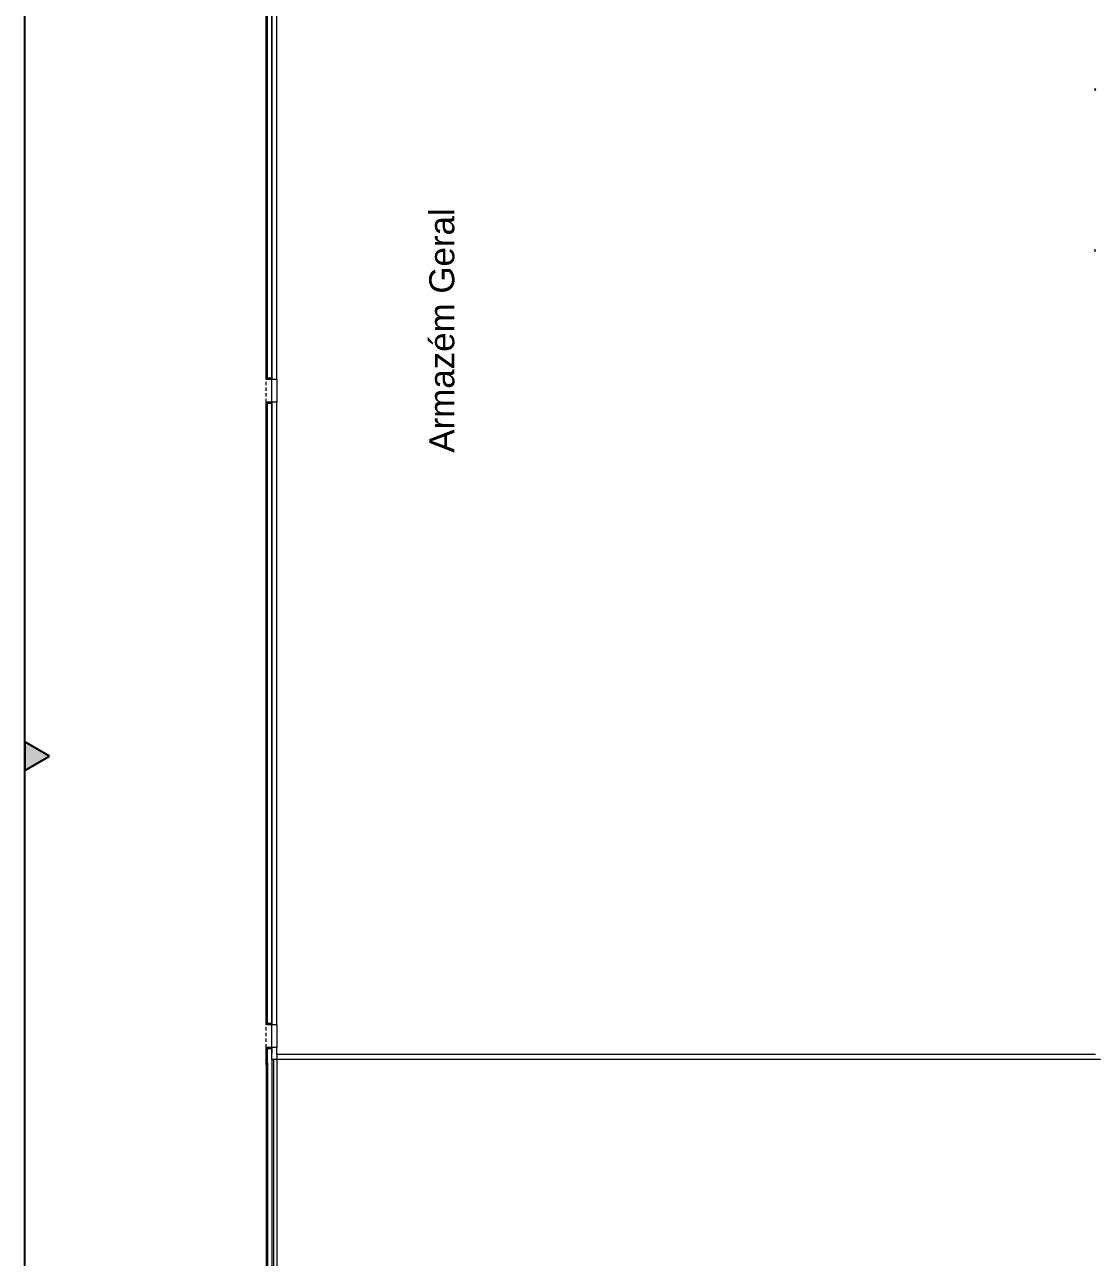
# Model space of a CAD drawing. Header units: millimetres. Extents: x -32 to 1412, y -324 to 2887.
# Drawn here: x 970.29 to 1013.12, y 1950.1 to 1999.43 of the extents above; entities that cross this region are included whole.
import ezdxf

# ---------------------------------------------------------------- set-up
doc = ezdxf.new("R2010")
doc.units = ezdxf.units.MM
doc.header["$LTSCALE"] = 0.5
doc.linetypes.add('HIDDEN', pattern=[9.525, 6.35, -3.175])
doc.layers.get('0').update_dxf_attribs({"linetype": 'CONTINUOUS'})
doc.layers.add('arquitetura', color=252, linetype='CONTINUOUS', lineweight=5)
doc.layers.add('ESQUADRIA', color=7, linetype='CONTINUOUS')
doc.styles.add('Arial nw', font='ARIALN.TTF')

msp = doc.modelspace()

# ---------------------------------------------------------------- hatches: boundary and pattern name
msp.add_hatch(color=7).paths.add_polyline_path([(971.284, 1970.155), (970.287, 1970.731), (970.287, 1969.579)])

# ---------------------------------------------------------------- linework, layer by layer
at = {"color": 7}
msp.add_lwpolyline([(971.284, 1970.155), (970.287, 1970.731), (970.287, 1969.579)], close=True, dxfattribs=at)
at = {"layer": 'arquitetura', "color": 252}
for p, q in [((979.946, 1985.229), (979.946, 2010.079)), ((979.976, 1985.259), (979.976, 2010.049)), ((980.006, 1985.289), (980.006, 2010.019)), ((980.176, 1985.229), (980.176, 2010.049)), ((980.181, 1985.229), (980.181, 2010.079)), ((980.194, 1985.229), (980.194, 2010.049)), ((980.381, 1985.229), (980.381, 2010.079)), ((980.176, 1985.459), (980.176, 2009.839)), ((980.176, 1985.259), (979.976, 1985.259)), ((980.176, 1985.289), (980.006, 1985.289)), ((980.176, 1985.229), (979.946, 1985.229)), ((980.381, 1985.229), (980.181, 1985.229)), ((980.181, 1984.329), (980.181, 1985.229)), ((980.381, 1985.229), (980.381, 1984.329)), ((979.946, 1959.399), (979.946, 1984.329)), ((980.176, 1984.329), (979.946, 1984.329)), ((979.976, 1959.429), (979.976, 1984.299)), ((980.176, 1984.299), (979.976, 1984.299)), ((980.006, 1959.459), (980.006, 1984.269)), ((980.176, 1984.269), (980.006, 1984.269)), ((980.176, 1959.399), (980.176, 1984.329)), ((980.181, 1959.399), (980.181, 1984.329)), ((980.194, 1984.329), (980.181, 1984.329)), ((980.381, 1984.329), (980.181, 1984.329)), ((980.194, 1959.399), (980.194, 1984.329)), ((980.381, 1984.059), (980.381, 1984.329)), ((980.176, 1959.679), (980.176, 1984.109)), ((980.381, 1983.859), (980.381, 1984.059)), ((980.381, 1959.399), (980.381, 1983.859)), ((980.176, 1959.399), (979.946, 1959.399)), ((980.176, 1959.429), (979.976, 1959.429)), ((980.176, 1959.459), (980.006, 1959.459)), ((980.181, 1958.499), (980.181, 1959.399)), ((980.381, 1959.399), (980.181, 1959.399)), ((980.381, 1959.399), (980.381, 1958.499)), ((979.946, 1957.806), (979.946, 1958.499)), ((980.176, 1958.499), (979.946, 1958.499)), ((979.976, 1957.806), (979.976, 1958.469)), ((980.176, 1958.469), (979.976, 1958.469)), ((980.006, 1957.806), (980.006, 1958.439)), ((980.176, 1958.439), (980.006, 1958.439)), ((980.176, 1958.004), (980.176, 1958.499)), ((980.176, 1958.004), (980.176, 1958.339)), ((980.181, 1958.009), (980.181, 1958.499)), ((980.381, 1958.499), (980.181, 1958.499)), ((980.194, 1958.249), (980.194, 1958.499)), ((980.381, 1958.209), (980.381, 1958.499)), ((1013.121, 1958.209), (980.381, 1958.209)), ((980.381, 1958.209), (980.381, 1932.859)), ((979.946, 1957.806), (979.946, 1932.859)), ((979.976, 1957.836), (979.976, 1932.859)), ((980.006, 1957.866), (980.006, 1932.859)), ((980.176, 1958.004), (980.176, 1932.859)), ((1013.321, 1958.009), (980.181, 1958.009)), ((980.181, 1958.009), (980.181, 1932.859)), ((980.246, 1958.009), (980.246, 1932.859))]:
    msp.add_line(p, q, dxfattribs=at)
at = {"layer": 'arquitetura'}
for p, q in [((1013.111, 1996.779), (1013.111, 1996.889)), ((1013.111, 1996.889), (1013.12, 1996.889)), ((1013.111, 1996.779), (1013.12, 1996.779)), ((1013.12, 1996.849), (1013.12, 1996.889)), ((1013.12, 1996.779), (1013.12, 1996.819)), ((1013.111, 1990.342), (1013.111, 1990.452)), ((1013.111, 1990.452), (1013.12, 1990.452)), ((1013.111, 1990.342), (1013.12, 1990.342)), ((1013.12, 1990.412), (1013.12, 1990.452)), ((1013.12, 1990.342), (1013.12, 1990.382))]:
    msp.add_line(p, q, dxfattribs=at)
at = {"layer": 'arquitetura', "color": 252, "linetype": 'HIDDEN', "ltscale": 0.04}
for p, q in [((979.946, 1984.329), (979.946, 1985.229)), ((979.946, 1958.499), (979.946, 1959.399))]:
    msp.add_line(p, q, dxfattribs=at)
at = {"layer": 'arquitetura'}
for centre, start, end in [((1013.132, 1996.849), 180, 270), ((1013.132, 1996.819), 90, 180), ((1013.132, 1990.412), 180, 270), ((1013.132, 1990.382), 90, 180)]:
    msp.add_arc(centre, 0.012, start, end, dxfattribs=at)
at = {"layer": 'ESQUADRIA'}
msp.add_line((970.287, 1829.015), (970.287, 2081.312), dxfattribs=at)

# ---------------------------------------------------------------- texts
at = {"insert": (986.982, 1987.191), "char_height": 1, "attachment_point": 5, "rotation": 90, "style": 'Arial nw'}
msp.add_mtext_dynamic_manual_height_columns('{\\fArial|b0|i0|c0|p34;Armazém Geral}', width=17.80712, gutter_width=2, heights=[3.301], dxfattribs=at)

doc.saveas('drawing.dxf')
